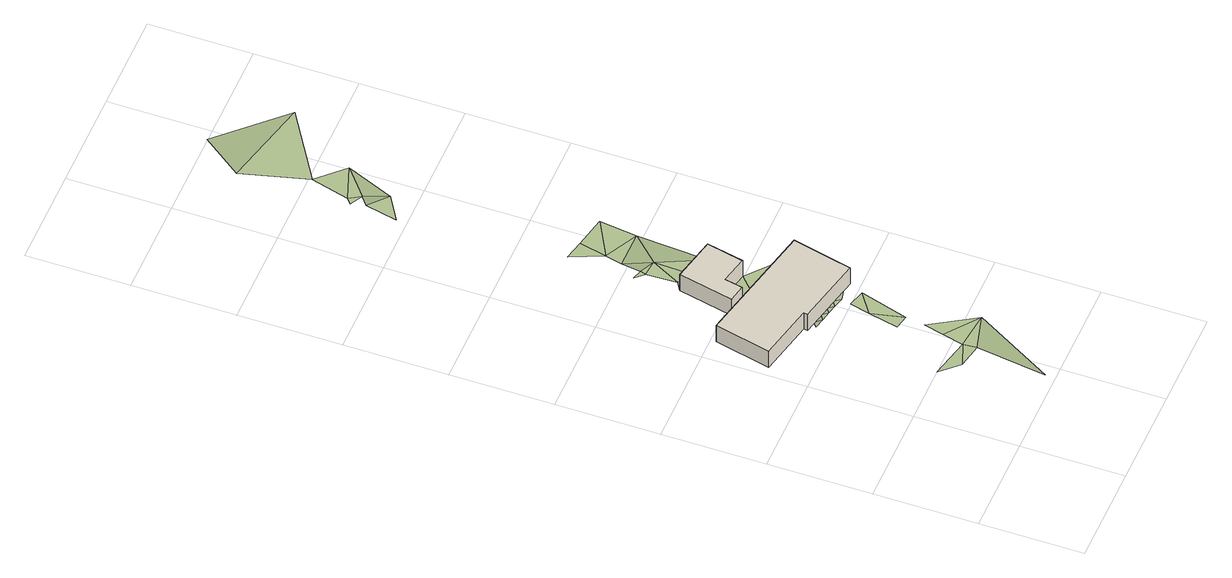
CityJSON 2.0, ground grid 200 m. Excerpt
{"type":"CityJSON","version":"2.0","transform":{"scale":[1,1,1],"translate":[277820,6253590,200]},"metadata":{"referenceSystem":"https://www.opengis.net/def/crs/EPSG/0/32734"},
"CityObjects":{
"building1":{"type":"Building","attributes":{"address":"33 Sussex Street Woodstock Cape Town","building":"yes","building:levels":1,"building_height":4.1,"roof_height":13.11,"ground_height":9.01,"plus_code":"4FRW3CCW+MPP"},"geometry":[{"type":"Solid","lod":"1","boundaries":[[[[0,1,2,3]],[[1,4,5,2]],[[4,6,7,5]],[[6,8,9,7]],[[8,10,11,9]],[[10,0,3,11]],[[3,2,5,7,9,11]],[[10,8,6,4,1,0]]]]}]},
"building2":{"type":"Building","attributes":{"address":"42 Wright Street Woodstock Cape Town","building":"house","building:levels":1,"building_height":4.1,"roof_height":13.11,"ground_height":9.01,"plus_code":"4FRW3CCW+PPQ"},"geometry":[{"type":"Solid","lod":"1","boundaries":[[[[12,13,14,15]],[[13,16,17,14]],[[16,18,19,17]],[[18,20,21,19]],[[20,22,23,21]],[[22,12,15,23]],[[15,14,17,19,21,23]],[[22,20,18,16,13,12]]]]}]},
"terrain1":{"type":"TINRelief","geometry":[{"type":"CompositeSurface","lod":"1","boundaries":[[[24,25,26]],[[27,25,24]],[[28,27,29]],[[25,27,28]],[[25,28,30]],[[31,32,33]],[[30,28,34]],[[32,31,35]],[[31,36,35]],[[37,38,39]],[[36,40,35]],[[41,40,36]],[[16,42,43]],[[40,41,44]],[[39,38,45]],[[18,16,43]],[[46,44,41]],[[47,39,45]],[[46,48,44]],[[20,18,43]],[[49,12,50]],[[51,52,53]],[[54,52,49]],[[54,49,50]],[[20,43,10]],[[54,53,52]],[[53,54,55]],[[50,22,54]],[[56,57,58]],[[55,54,59]],[[57,55,59]],[[22,59,54]],[[58,57,60]],[[60,57,59]],[[61,62,63]],[[64,63,62]],[[64,65,66]],[[67,65,64]],[[64,62,67]],[[65,67,68]],[[68,69,70]],[[69,71,70]]]}]}
},
"vertices":[
[27,583,21],[2,474,21],[2,474,62],[27,583,62],[111,450,21],[111,450,62],[110,442,21],[110,442,62],[242,413,21],[242,413,62],[269,529,21],[269,529,62],
[119,687,21],[96,580,21],[96,580,62],[119,687,62],[130,573,21],[130,573,62],[137,608,21],[137,608,62],[190,596,21],[190,596,62],[206,668,21],[206,668,62],
[125,156,28],[170,173,29],[92,191,28],[172,146,29],[242,165,29],[143,7,40],[180,213,29],[140,425,25],[129,438,24],[121,430,24],[189,252,29],[149,433,25],[159,421,25],[171,297,25],[198,291,25],[184,355,25],[168,429,25],[178,417,25],[117,563,21],[148,556,21],[188,425,25],[225,384,25],[198,412,25],[193,393,25],[222,417,25],[136,697,21],[163,678,21],[118,773,21],[134,757,21],[137,768,21],[166,754,21],[146,807,16],[128,902,16],[154,840,16],[167,893,16],[219,807,16],[228,880,16],[107,1217,11],[157,1248,11],[121,1279,11],[143,1295,6],[130,1318,5],[120,1309,5],[199,1341,6],[150,1392,6],[290,1479,6],[117,1522,5],[179,1602,0]
]}
